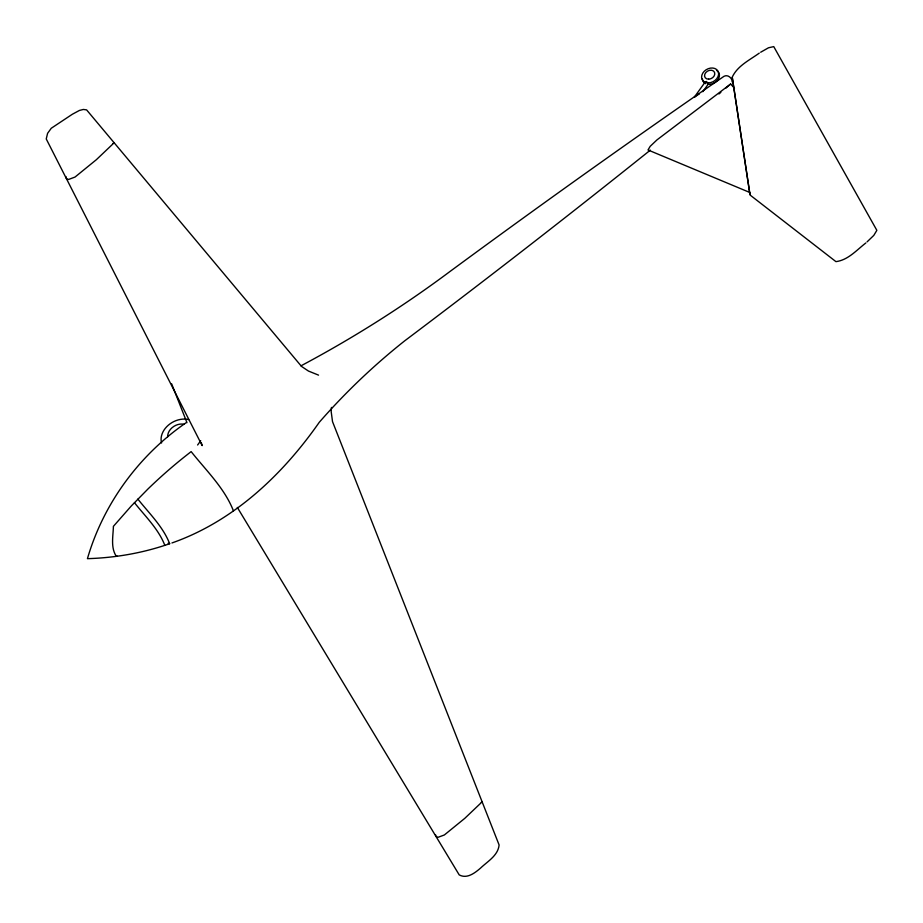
<?xml version="1.0" encoding="UTF-8"?>
<svg xmlns="http://www.w3.org/2000/svg" width="923" height="923" viewBox="0 0 923 923"><rect width="100%" height="100%" fill="white"/><g stroke="black" fill="none" stroke-linecap="round" stroke-linejoin="round"><path stroke-width="1.38" d="M201.283 442.602L202.149 445.601L46.242 138.946L47.592 133.316L51.273 128.251L72.375 114.233L79.413 110.448L83.324 109.456L86.589 109.872L301.533 366.419L308.444 371.046L318.539 375.13M65.902 176.535L66.421 178.612L68.533 179.477L75.028 177.054L96.315 159.737L114.152 142.777L113.137 143.353M749.73 192.446L648.004 149.964L650.173 146.353L656.945 139.915L730.635 84.016L734.477 88.285M331.461 407.424L331.172 411.531L332.522 421.638L499.101 844.96C498.108 855.563 487.598 861.344 480.502 868.139C474.791 873.02 466.992 879.169 459.216 874.9L237.326 507.419M716.606 70.39A8.965 6.923 -29.3 0 1 718.532 78.732A8.965 6.923 -29.3 0 1 709.187 84.374L708.126 84.258L708.414 83.612M694.269 97.25L704.941 82.378M702.818 91.689L708.241 84.12A1.8 0.842 20.8 0 0 707.664 83.093L706.522 81.501L705.137 82.239A1.858 0.635 34.7 0 0 705.518 83.405M197.603 445.001L200.729 440.733M867.078 241.872L873.804 235.388L876.85 230.335L773.751 46.611L768.513 47.777L760.667 52.23M730.635 84.016L725.72 88.216M865.855 242.957C856.625 250.052 848.087 260.124 835.938 261.636L750.007 194.984L732.343 77.705M718.948 93.961L720.851 92.346M694.465 97.25L697.776 94.873A7.107 3.554 -37.8 0 1 699.184 94.123M650.334 150.126C569.399 214.897 487.54 278.504 404.712 340.829C373.815 365.312 345.179 392.621 319.254 422.319C282.496 474.941 233.473 521.368 171.955 542.955M186.204 422.665C139.108 455.108 103.388 503.658 87.431 558.669C115.387 557.827 143.25 552.992 169.659 543.716C163.163 526.791 149.076 513.257 137.873 499.101M759.26 53.13C749.557 60.145 737.431 65.833 732.204 77.209L749.926 194.28M481.321 802.295L482.129 801.845L464.754 818.378L444.344 834.98L438.067 837.299L436.014 836.457L435.494 834.68M300.979 365.831C352.84 338.222 402.693 306.782 449.755 271.662C540.174 205.091 631.644 139.938 724.105 76.24C727.774 74.232 732.331 78.063 732.204 81.951M705.045 82.251L704.422 81.962A8.965 6.923 -29.3 0 1 706.072 69.802A8.965 6.923 -29.3 0 1 718.532 72.79A8.965 6.923 -29.3 0 1 708.356 82.908L707.099 82.77M168.113 543.278L169.659 543.716M117.256 556.2L115.963 555.738C110.587 547.166 113.171 535.928 113.402 526.341L131.32 505.954L147.945 489.005A313.474 196.484 -41.9 0 1 183.885 457.323L191.142 451.601C206.048 470.407 224.774 488.394 233.438 510.904M705.772 83.635L705.241 83.428A8.965 6.923 -29.3 0 1 702.415 78.951M134.446 502.689C145.153 516.211 158.606 529.144 164.813 545.331M171.678 383.876L186.965 422.665M167.721 436.752A12.034 9.288 -29.3 0 1 184.288 424.326M161.571 442.982A20.018 15.449 -29.3 0 1 168.321 425.203A20.018 15.449 -29.3 0 1 188.661 419.573M708.633 79.17A5.388 4.154 -29.3 0 0 714.54 72.386A5.388 4.154 -29.3 0 0 705.853 72.502A5.388 4.154 -29.3 0 0 708.633 79.17"/></g></svg>
